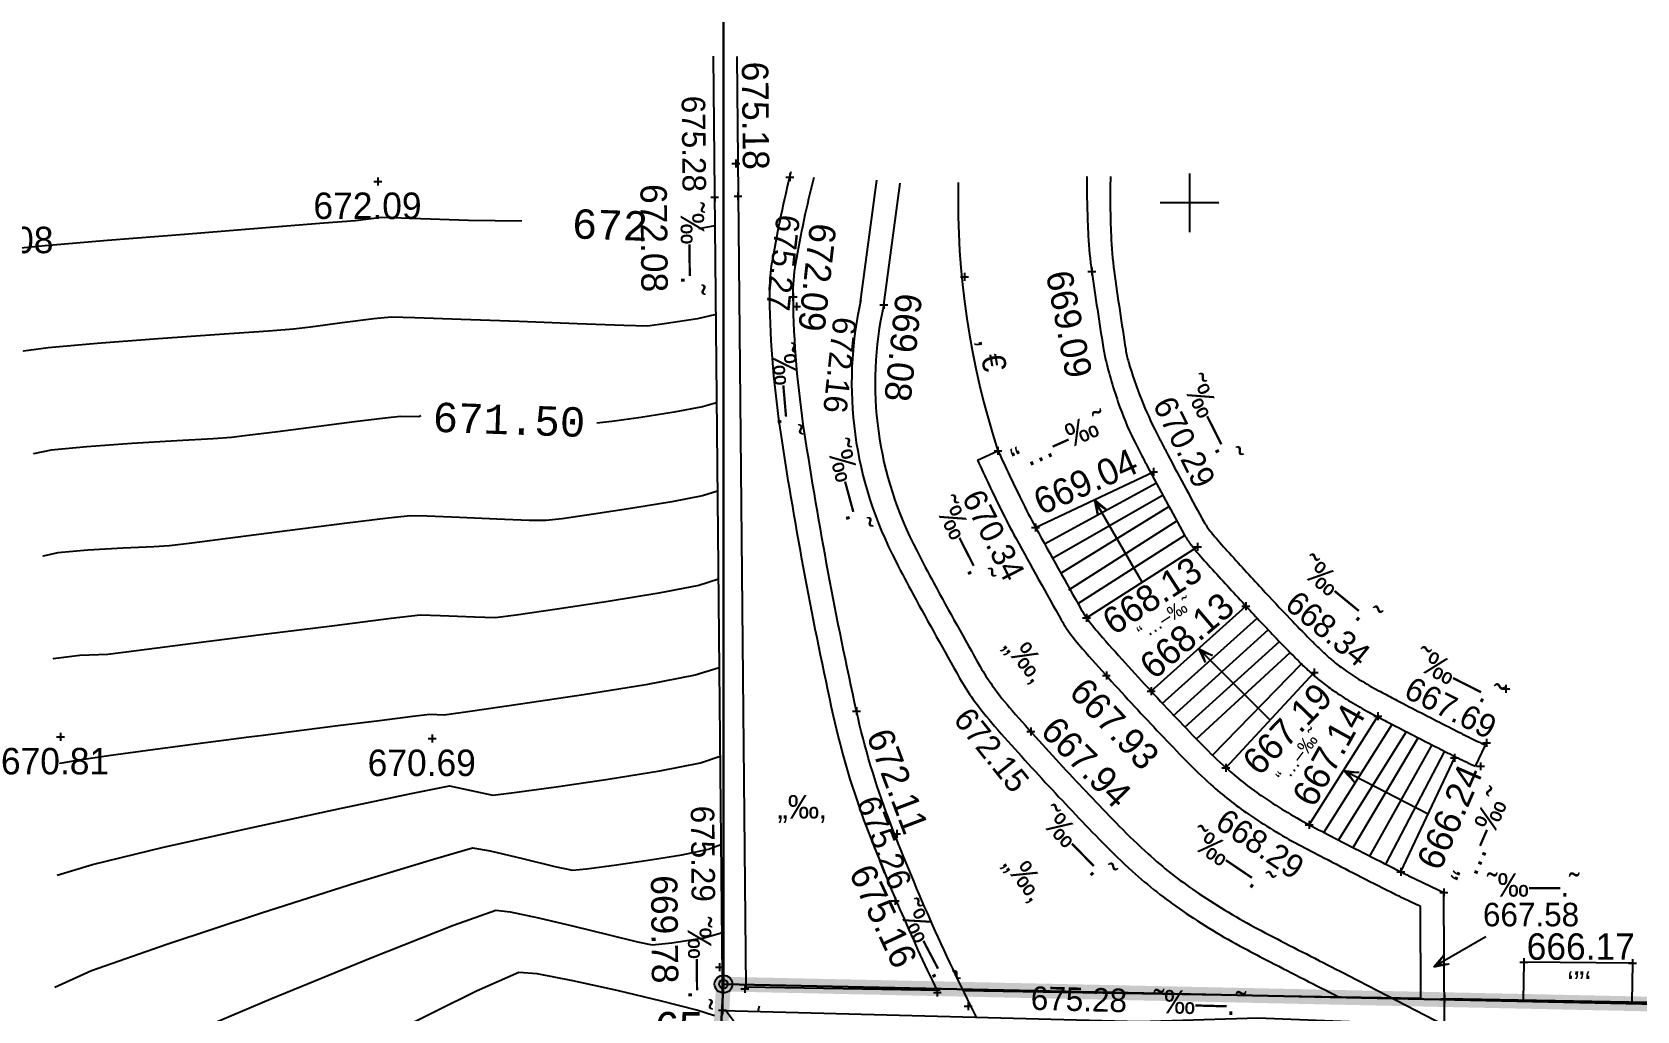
# Model space of a CAD drawing. Header units: millimetres. Extents: x 219878 to 220078, y 635585 to 635737.
# Drawn here: x 219905.31 to 219932.61, y 635686.25 to 635702.91 of the extents above; entities that cross this region are included whole.
import ezdxf
from ezdxf.enums import TextEntityAlignment as Align

# ---------------------------------------------------------------- set-up
doc = ezdxf.new("R2010")
doc.units = ezdxf.units.MM
doc.linetypes.add('DASHED2', pattern=[0.375, 0.25, -0.125])
doc.linetypes.add('HIDDEN', pattern=[9.525, 6.35, -3.175])
for name, color, linetype in [('1201', 7, 'Continuous'), ('1502', 7, 'Continuous'), ('1602', 240, 'Continuous'), ('1611', 240, 'Continuous'), ('2407', 4, 'HIDDEN'), ('2412', 124, 'Continuous'), ('2417', 70, 'HIDDEN'), ('2602', 4, 'Continuous'), ('2802', 3, 'DASHED2'), ('5202', 54, 'Continuous'), ('CONTINTERMEDIATE', 8, 'Continuous'), ('CONTPRINCIPAL', 8, 'Continuous'), ('CONTREGULAR', 8, 'Continuous'), ('M1200', 150, 'Continuous'), ('tr_hetz', 7, 'Continuous')]:
    doc.layers.add(name, color=color, linetype=linetype)
doc.styles.add('HEBTXT', font='hebtxt')
doc.styles.add('MONOTXT', font='monotxt')

# ---------------------------------------------------------------- blocks, each defined once
blk = doc.blocks.new('1611')
for radius in [0.6, 0.3]:
    blk.add_circle((0, 0), radius)
at = {"style": 'HEBTXT'}
blk.add_attdef('NUMBER', text='', height=2.2, dxfattribs=at).set_placement((0, 3.4), align=Align.CENTER)
at = {"style": 'HEBTXT', "flags": 1}
blk.add_attdef('D_NAME', text='', height=1.6, dxfattribs=at).set_placement((0, 1.2), align=Align.CENTER)
blk = doc.blocks.new('1502')
for points in [[(-0.27, 0), (0.27, 0)], [(0, 0.27), (0, -0.27)]]:
    blk.add_lwpolyline(points)
at = {"style": 'HEBTXT'}
blk.add_attdef('NAME', text='', height=1.6, dxfattribs=at).set_placement((0, 0.6), align=Align.CENTER)
blk.add_attdef('ELEV', text='', height=1.8, dxfattribs=at).set_placement((0, -0.6), align=Align.TOP_CENTER)
blk = doc.blocks.new('5202')
at = {"style": 'HEBTXT'}
blk.add_attdef('DESC', text='', height=1.6, dxfattribs=at).set_placement((0, 0.8), align=Align.CENTER)
at = {"style": 'HEBTXT', "flags": 1}
blk.add_attdef('INST_DATE', text='', height=1.6, dxfattribs=at).set_placement((0, -0.8), align=Align.TOP_CENTER)
at = {"style": 'HEBTXT'}
blk.add_attdef('MANUFACT', text='', height=1.6, dxfattribs=at).set_placement((0, -3), align=Align.TOP_CENTER)
blk = doc.blocks.new('2417')
at = {"style": 'HEBTXT', "flags": 8}
blk.add_attdef('COVER_TYPE', text='', height=1.6, dxfattribs=at).set_placement((0, 0.6), align=Align.CENTER)
blk = doc.blocks.new('hetz')
for p, q in [((0, 0), (-1, 0.35)), ((-0.3, 0), (-1, 0.35)), ((0, 0), (-1, -0.35)), ((-1, -0.35), (-0.3, 0))]:
    blk.add_line(p, q)
blk = doc.blocks.new('2802')
at = {"style": 'HEBTXT', "flags": 8}
blk.add_attdef('VEGETATION_TYPE', text='', height=1.6, dxfattribs=at).set_placement((0, 0.6), align=Align.CENTER)
blk = doc.blocks.new('2407')
at = {"style": 'HEBTXT', "flags": 8}
blk.add_attdef('COVER_TYPE', text='', height=1.6, dxfattribs=at).set_placement((0, 0.6), align=Align.CENTER)
blk = doc.blocks.new('2602')
at = {"style": 'HEBTXT'}
blk.add_attdef('HEIGHT', text='', height=1.6, dxfattribs=at).set_placement((-0.9, 0.6), align=Align.RIGHT)
at = {"style": 'HEBTXT', "flags": 8}
blk.add_attdef('FENCE_TYPE', (0.9, 0.6), '', height=1.6, dxfattribs=at)

msp = doc.modelspace()

# ---------------------------------------------------------------- linework, layer by layer
at = {"layer": '1201'}
for p, q in [((219925, 635700.5), (219925, 635699.5)), ((219925.5, 635700), (219924.5, 635700))]:
    msp.add_line(p, q, dxfattribs=at)
at = {"layer": '1602'}
for points in [[(219916.763, 635736.707), (219917.07, 635704.79), (219917.07, 635686.71), (219915.63, 635661.96), (219914.71, 635650.69), (219914.5, 635648.14), (219878.333, 635650.5)], [(219946.056, 635736.707), (219946.14, 635730.65), (219955.99, 635730.66), (219956.7, 635714.22), (219957.08, 635692.69), (219957.05, 635685.85), (219917.07, 635686.71), (219917.07, 635704.79), (219916.763, 635736.707)]]:
    msp.add_lwpolyline(points, dxfattribs=at)
msp.add_lwpolyline([(219956.87, 635671.97), (219955.05, 635659.43), (219915.63, 635661.96), (219917.07, 635686.71), (219957.05, 635685.85), (219956.87, 635671.97)], close=True, dxfattribs=at)
at = {"layer": '2412'}
for points in [[(219922.38, 635694.479), (219924.385, 635695.423)], [(219922.532, 635694.202), (219924.436, 635695.238)], [(219922.667, 635693.958), (219924.548, 635695.036)], [(219922.811, 635693.7), (219924.656, 635694.841)], [(219922.945, 635693.415), (219924.793, 635694.596)], [(219923.095, 635693.179), (219924.93, 635694.351)], [(219923.246, 635692.943), (219925.137, 635694.151)], [(219924.345, 635691.693), (219925.959, 635693.14)], [(219924.532, 635691.485), (219926.146, 635692.932)], [(219924.719, 635691.276), (219926.337, 635692.738)], [(219924.921, 635691.082), (219926.529, 635692.537)], [(219925.116, 635690.881), (219926.711, 635692.349)], [(219925.391, 635690.604), (219926.904, 635692.156)], [(219925.618, 635690.391), (219927.122, 635692.01)], [(219927.036, 635689.421), (219928.204, 635691.27)], [(219927.284, 635689.29), (219928.441, 635691.12)], [(219927.534, 635689.161), (219928.688, 635691.005)], [(219927.784, 635689.033), (219928.888, 635690.902)], [(219928.066, 635688.889), (219929.128, 635690.78)], [(219928.34, 635688.749), (219929.341, 635690.671)], [(219928.596, 635688.619), (219929.516, 635690.579)]]:
    msp.add_lwpolyline(points, dxfattribs=at)
at = {"layer": '2417'}
msp.add_arc((219934.867, 635700.061), 13.807, 178.8201, 198.0474, dxfattribs=at)
at = {"layer": '2602'}
for points in [[(219916.897, 635702.495), (219917.055, 635686.259)], [(219917.297, 635702.491), (219917.451, 635686.66)], [(219919.402, 635698.316), (219919.679, 635700.388)], [(219919.797, 635698.263), (219920.074, 635700.335)], [(219921.392, 635695.624), (219921.74, 635695.784)], [(219930.03, 635690.776), (219929.858, 635690.415)], [(219929.338, 635686.013), (219929.327, 635688.269)], [(219928.936, 635686.458), (219928.928, 635688.033)], [(219920.755, 635686.604), (219917.451, 635686.66)], [(219928.936, 635686.467), (219921.152, 635686.598)], [(219956.823, 635685.853), (219949.853, 635686.046), (219947.656, 635686.112), (219946.53, 635686.122), (219943.771, 635686.192), (219942.231, 635686.222), (219941.829, 635686.208), (219940.973, 635686.228), (219939.535, 635686.253), (219939.05, 635686.284), (219929.336, 635686.46)], [(219917.055, 635686.259), (219924.151, 635686.074), (219926.161, 635686.134), (219929.28, 635686.014), (219939.088, 635685.809), (219943.453, 635685.755), (219952.59, 635685.567)]]:
    msp.add_lwpolyline(points, dxfattribs=at)
for points in [[(219920.705, 635686.605, -0.020844), (219919.51, 635689.38, -0.036924), (219918.943, 635691.27, -0.016403), (219918.055, 635696.027, -0.034073), (219917.857, 635698.393, -0.046936), (219917.908, 635699.043, -0.018096), (219918.223, 635700.536, -0.018096)], [(219921.376, 635686.146, -0.025759), (219919.882, 635689.523, -0.036924), (219919.333, 635691.356, -0.016403), (219918.45, 635696.088, -0.034073), (219918.256, 635698.399, -0.046936), (219918.301, 635698.975, -0.018096), (219918.611, 635700.439)], [(219923.25, 635700.447, 0.013276), (219923.277, 635699.437, 0.022018), (219923.336, 635698.831, 0.003942), (219923.53, 635697.543, 0.021103), (219923.578, 635697.304, 0.026107), (219923.816, 635696.517, 0.031893), (219924.084, 635695.899, 0.001378), (219924.176, 635695.72, 0.001235), (219924.28, 635695.522, 0.005905), (219924.914, 635694.349, 0.039384), (219925.025, 635694.183, 0.00487), (219925.058, 635694.141, 0.004561), (219925.094, 635694.098, 0.007886), (219925.352, 635693.803, 0.003584), (219925.935, 635693.166, 0.003032), (219926.438, 635692.631, 0.004743), (219926.765, 635692.294, 0.006236), (219926.914, 635692.146, 0.006025), (219927.073, 635691.998, 0.018566), (219927.237, 635691.858, 0.015546), (219927.443, 635691.705, 0.015057), (219927.743, 635691.511, 0.014811), (219928.058, 635691.332, 0.000826), (219928.32, 635691.194, 0.001679), (219928.45, 635691.127, 0.001086), (219929.279, 635690.701, 0.003051), (219929.575, 635690.552, 0.000489), (219929.593, 635690.544, 0.00006), (219929.74, 635690.471, 0.002989), (219929.775, 635690.454, 0.001265), (219929.858, 635690.415)], [(219923.653, 635700.447, 0.014927), (219923.663, 635699.447, 0.024225), (219923.717, 635698.832, 0.005091), (219923.913, 635697.504, 0.031827), (219923.96, 635697.294, 0.023232), (219924.179, 635696.658, 0.024454), (219924.443, 635696.075, 0.000987), (219924.533, 635695.902, 0.000912), (219924.631, 635695.714, 0.006201), (219925.256, 635694.555, 0.044951), (219925.359, 635694.404, 0.002205), (219925.377, 635694.383, 0.00228), (219925.394, 635694.362, 0.007301), (219925.642, 635694.08, 0.003153), (219926.228, 635693.438, 0.003463), (219926.706, 635692.929, 0.004878), (219927.051, 635692.573, 0.006101), (219927.197, 635692.429, 0.006318), (219927.341, 635692.294, 0.018273), (219927.485, 635692.172, 0.01509), (219927.669, 635692.035, 0.015513), (219927.946, 635691.856, 0.014772), (219928.246, 635691.685, 0.000864), (219928.501, 635691.551, 0.00167), (219928.633, 635691.483, 0.001094), (219929.46, 635691.058, 0.003071), (219929.756, 635690.909, 0.000469), (219929.773, 635690.901, 0.000057), (219929.913, 635690.832, 0.002992), (219929.948, 635690.815, 0.001297), (219930.03, 635690.776)], [(219919.407, 635698.35, 0.179078), (219920.009, 635693.893, 0.011361), (219920.298, 635693.337, 0.002873), (219921.088, 635691.916, 0.027795), (219921.32, 635691.554, 0.024173), (219921.683, 635691.099, 0.006499), (219922.603, 635690.079, 0.006735), (219923.518, 635689.118, 0.015225), (219924.024, 635688.631, 0.033967), (219924.879, 635687.956, 0.027254), (219925.916, 635687.327, 0.004023), (219926.373, 635687.087, 0.001505), (219927.523, 635686.501, 0.000451), (219927.544, 635686.49, 0.002238)], [(219919.797, 635698.263, 0.179349), (219920.365, 635694.075, 0.011483), (219920.649, 635693.529, 0.002873), (219921.437, 635692.112, 0.027795), (219921.644, 635691.788, 0.024173), (219921.983, 635691.363, 0.006499), (219922.896, 635690.351, 0.006735), (219923.804, 635689.398, 0.015225), (219924.293, 635688.927, 0.033967), (219925.105, 635688.286, 0.027254), (219926.105, 635687.68, 0.004023), (219926.556, 635687.443, 0.001505), (219927.704, 635686.857), (219929.338, 635686.013, 0.002238)], [(219921.392, 635695.624, 0.006486), (219921.794, 635694.776, 0.011483), (219922.044, 635694.295, 0.002873), (219922.823, 635692.894, 0.027795), (219922.935, 635692.719, 0.024173), (219923.178, 635692.414, 0.006499), (219924.064, 635691.433, 0.006735), (219924.942, 635690.51, 0.015225), (219925.361, 635690.107, 0.033967), (219926.003, 635689.6, 0.027254), (219926.855, 635689.083, 0.004023), (219927.284, 635688.858, 0.001505), (219928.423, 635688.277, 0.005576), (219928.639, 635688.171, 0.001233), (219928.928, 635688.033, 0.002238)], [(219921.74, 635695.784, 0.006486), (219922.138, 635694.945, 0.011483), (219922.38, 635694.479, 0.002873), (219923.157, 635693.082, 0.027795), (219923.246, 635692.943, 0.024173), (219923.466, 635692.667, 0.006499), (219924.345, 635691.693, 0.006735), (219925.215, 635690.778, 0.015225), (219925.618, 635690.391, 0.033967), (219926.22, 635689.916, 0.027254), (219927.036, 635689.421, 0.004023), (219927.459, 635689.199, 0.001505), (219928.596, 635688.619, 0.005576), (219928.804, 635688.516, 0.002238), (219929.327, 635688.269)]]:
    msp.add_lwpolyline(points, format="xyb", dxfattribs=at)
at = {"layer": '5202'}
for points in [[(219930.688, 635687.085), (219930.676, 635686.436)], [(219932.533, 635687.067), (219930.688, 635687.085)], [(219932.533, 635687.067), (219932.521, 635686.402)]]:
    msp.add_lwpolyline(points, dxfattribs=at)
at = {"layer": 'CONTINTERMEDIATE'}
for points in [[(219911.922, 635696.375), (219911.887, 635696.361), (219911.578, 635696.368), (219911.312, 635696.34), (219910.79, 635696.275), (219910.14, 635696.192), (219909.491, 635696.108), (219908.969, 635696.041), (219908.703, 635696.008), (219908.388, 635695.988), (219907.772, 635695.953), (219907.005, 635695.906), (219906.24, 635695.852), (219905.631, 635695.793), (219905.33, 635695.733), (219905.329, 635695.73)], [(219916.954, 635696.604), (219916.953, 635696.601), (219916.714, 635696.531), (219916.23, 635696.44), (219915.662, 635696.35), (219915.17, 635696.28), (219914.915, 635696.25)], [(219905.737, 635688.562), (219906.338, 635688.747), (219907.544, 635689.038), (219909.054, 635689.376), (219910.569, 635689.703), (219911.788, 635689.958), (219912.41, 635690.084), (219912.777, 635690.005), (219913.144, 635689.923), (219913.508, 635689.969), (219914.222, 635690.066), (219915.107, 635690.195), (219915.986, 635690.337), (219916.68, 635690.475), (219917.011, 635690.588), (219917.013, 635690.593)], [(219917.678, 635686.337), (219917.656, 635686.244)]]:
    msp.add_lwpolyline(points, dxfattribs=at)
at = {"layer": 'CONTPRINCIPAL'}
for points in [[(219913.641, 635699.688), (219912.73, 635699.699), (219911.751, 635699.734), (219911.251, 635699.751), (219910.812, 635699.696), (219910.273, 635699.653), (219909.217, 635699.57), (219907.903, 635699.465), (219906.589, 635699.36), (219905.533, 635699.272), (219904.995, 635699.22), (219904.864, 635698.891), (219904.649, 635698.662)], [(219916.925, 635699.609), (219916.645, 635699.559)], [(219916.983, 635693.596), (219916.983, 635693.596), (219916.652, 635693.491), (219915.969, 635693.358), (219915.107, 635693.217), (219914.24, 635693.087), (219913.541, 635692.989), (219913.185, 635692.941), (219912.835, 635692.95), (219912.258, 635692.975), (219911.908, 635692.985), (219911.415, 635692.927), (219910.451, 635692.807), (219909.25, 635692.656), (219908.05, 635692.504), (219907.086, 635692.381), (219906.594, 635692.32), (219906.118, 635692.299), (219905.665, 635692.243), (219905.663, 635692.238)], [(219905.651, 635684.758), (219905.652, 635684.758), (219906.305, 635685.124), (219907.657, 635685.736), (219909.367, 635686.461), (219911.088, 635687.164), (219912.479, 635687.711), (219913.196, 635687.969), (219913.442, 635687.942), (219913.924, 635687.84), (219914.525, 635687.697), (219915.126, 635687.549), (219915.609, 635687.431), (219915.857, 635687.378), (219916.191, 635687.411), (219916.734, 635687.496), (219917.038, 635687.583), (219917.042, 635687.593)]]:
    msp.add_lwpolyline(points, dxfattribs=at)
at = {"layer": 'CONTREGULAR'}
for points in [[(219916.939, 635698.105), (219916.939, 635698.104), (219916.63, 635698.03), (219916.102, 635697.946), (219915.78, 635697.905), (219915.376, 635697.916), (219914.583, 635697.944), (219913.597, 635697.982), (219912.61, 635698.019), (219911.818, 635698.047), (219911.414, 635698.058), (219911.123, 635698.027), (219910.585, 635697.958), (219910.047, 635697.887), (219909.757, 635697.851), (219909.331, 635697.82), (219908.495, 635697.763), (219907.455, 635697.689), (219906.416, 635697.61), (219905.583, 635697.536), (219905.163, 635697.476), (219905.161, 635697.473)], [(219916.969, 635695.098), (219916.715, 635695.017), (219916.19, 635694.914), (219915.527, 635694.804), (219914.861, 635694.704), (219914.324, 635694.628), (219914.05, 635694.595), (219913.766, 635694.599), (219913.216, 635694.621), (219912.577, 635694.649), (219912.027, 635694.672), (219911.743, 635694.677), (219911.363, 635694.635), (219910.62, 635694.543), (219909.695, 635694.426), (219908.77, 635694.307), (219908.027, 635694.212), (219907.648, 635694.165), (219907.379, 635694.15), (219906.859, 635694.126), (219906.257, 635694.09), (219905.746, 635694.045), (219905.498, 635693.988), (219905.496, 635693.984)], [(219916.998, 635692.093), (219916.997, 635692.091), (219916.589, 635691.963), (219915.747, 635691.801), (219914.686, 635691.63), (219913.618, 635691.471), (219912.758, 635691.349), (219912.32, 635691.286), (219912.073, 635691.295), (219911.783, 635691.26), (219911.217, 635691.189), (219910.511, 635691.101), (219909.806, 635691.013), (219909.239, 635690.941), (219908.95, 635690.904), (219908.656, 635690.866), (219908.08, 635690.79), (219907.363, 635690.695), (219906.646, 635690.597), (219906.072, 635690.513), (219905.781, 635690.462), (219905.78, 635690.459)], [(219905.694, 635686.657), (219905.696, 635686.66), (219906.321, 635686.939), (219907.6, 635687.392), (219909.21, 635687.923), (219910.829, 635688.436), (219912.134, 635688.835), (219912.803, 635689.027), (219913.1, 635688.978), (219913.651, 635688.847), (219914.202, 635688.711), (219914.5, 635688.649), (219914.74, 635688.673), (219915.209, 635688.732), (219915.79, 635688.816), (219916.364, 635688.911), (219916.815, 635689.005), (219917.024, 635689.085), (219917.027, 635689.093)], [(219916.92, 635686.172), (219916.617, 635686.264), (219916.014, 635686.419), (219915.26, 635686.599), (219914.506, 635686.766), (219913.9, 635686.882), (219913.591, 635686.909), (219912.867, 635686.588), (219911.471, 635685.9)], [(219917.115, 635686.257), (219917.115, 635686.257), (219917.343, 635685.948)]]:
    msp.add_lwpolyline(points, dxfattribs=at)
at = {"layer": 'M1200', "color": 150, "const_width": 0.25}
msp.add_lwpolyline([(219917.07, 635686.71), (219957.05, 635685.85), (219956.87, 635671.97), (219955.05, 635659.43), (219953.18, 635648.63), (219914.71, 635650.69), (219915.63, 635661.96)], close=True, dxfattribs=at)
at = {"layer": 'tr_hetz'}
for p, q in [((219924.191, 635693.547), (219923.383, 635694.951)), ((219926.37, 635691.201), (219925.152, 635692.417)), ((219929.056, 635689.599), (219927.62, 635690.346)), ((219930.04, 635687.512), (219929.154, 635687.004))]:
    msp.add_line(p, q, dxfattribs=at)

# ---------------------------------------------------------------- block references
at = {"layer": '1502'}
ref = msp.add_blockref('1502', (219917.317, 635700.112, 675.18), dxfattribs=dict(at, xscale=0.2500000000000001, yscale=0.2500000000000001, zscale=0.2500000000000001))
ref.add_attrib('ELEV', '675.18', dxfattribs={"layer": '0', "height": 0.45, "rotation": 270.5592, "style": 'HEBTXT'}).set_placement((219917.841, 635701.485), align=Align.TOP_CENTER)
for p, xscale, yscale, zscale in [((219917.279, 635700.67, 675.28), 0.25, 0.25, 0.25), ((219918.199, 635700.437, 675.274), 0.25, 0.25, 0.25), ((219921.17, 635698.74, 669.083), 0.25, 0.25, 0.25), ((219918.256, 635698.399, 675.269), 0.25, 0.25, 0.25), ((219921.74, 635695.784, 669.068), 0.25, 0.25, 0.25), ((219922.38, 635694.479, 669.042), 0.25, 0.25, 0.25), ((219923.246, 635692.943, 668.156), 0.25, 0.25, 0.25), ((219924.345, 635691.693, 668.074), 0.25, 0.25, 0.25), ((219930.379, 635691.735, 675.16), 0.2500000000000001, 0.2500000000000001, 0.2500000000000001), ((219919.333, 635691.356, 675.276), 0.25, 0.25, 0.25), ((219930.052, 635690.815, 666.226), 0.25, 0.25, 0.25), ((219925.618, 635690.391, 667.149), 0.25, 0.25, 0.25), ((219929.948, 635690.415, 666.235), 0.25, 0.25, 0.25), ((219927.036, 635689.421, 667.147), 0.25, 0.25, 0.25), ((219928.596, 635688.619, 666.255), 0.25, 0.25, 0.25), ((219929.327, 635688.269, 666.238), 0.25, 0.25, 0.25), ((219930.688, 635687.085, 666.202), 0.25, 0.25, 0.25), ((219917, 635687), 0.25, 0.25, 0.25), ((219917.432, 635686.627, 675.286), 0.25, 0.25, 0.25), ((219920.708, 635686.565, 675.263), 0.25, 0.25, 0.25), ((219921.231, 635686.336, 675.263), 0.25, 0.25, 0.25), ((219929.336, 635686.46, 666.238), 0.25, 0.25, 0.25)]:
    msp.add_blockref('1502', p, dxfattribs=dict(at, xscale=xscale, yscale=yscale, zscale=zscale))
ref = msp.add_blockref('1502', (219911.192, 635700.364, 672.088), dxfattribs=dict(at, xscale=0.25, yscale=0.25, zscale=0.25))
ref.add_attrib('ELEV', '672.09', dxfattribs={"layer": '0', "height": 0.45, "style": 'HEBTXT'}).set_placement((219911.014, 635700.176), align=Align.TOP_CENTER)
ref = msp.add_blockref('1502', (219916.92, 635700.091, 672.077), dxfattribs=dict(at, xscale=0.25, yscale=0.25, zscale=0.25, rotation=270.5591877273477))
ref.add_attrib('ELEV', '672.08', dxfattribs={"layer": '0', "height": 0.45, "rotation": 270.5592, "style": 'HEBTXT'}).set_placement((219916.115, 635699.403), align=Align.TOP_CENTER)
ref = msp.add_blockref('1502', (219904.94, 635699.782, 672.084), dxfattribs=dict(at, xscale=0.25, yscale=0.25, zscale=0.25))
ref.add_attrib('ELEV', '672.08', dxfattribs={"layer": '0', "height": 0.45, "style": 'HEBTXT'}).set_placement((219904.751, 635699.594), align=Align.TOP_CENTER)
ref = msp.add_blockref('1502', (219918.311, 635698.236, 672.09), dxfattribs=dict(at, xscale=0.2500000000000001, yscale=0.2500000000000001, zscale=0.2500000000000001))
ref.add_attrib('ELEV', '672.09', dxfattribs={"layer": '0', "height": 0.45, "rotation": 263.5887, "style": 'HEBTXT'}).set_placement((219918.89, 635698.706), align=Align.TOP_CENTER)
ref = msp.add_blockref('1502', (219923.336, 635698.831, 669.089), dxfattribs=dict(at, xscale=0.25, yscale=0.25, zscale=0.25))
ref.add_attrib('ELEV', '669.09', dxfattribs={"layer": '0', "height": 0.45, "rotation": 281.1006, "style": 'HEBTXT'}).set_placement((219923.171, 635697.981), align=Align.TOP_CENTER)
ref = msp.add_blockref('1502', (219919.797, 635698.263, 669.075), dxfattribs=dict(at, xscale=0.25, yscale=0.25, zscale=0.25))
ref.add_attrib('ELEV', '669.08', dxfattribs={"layer": '0', "height": 0.45, "rotation": 263.7554, "style": 'HEBTXT'}).set_placement((219920.352, 635697.514), align=Align.TOP_CENTER)
ref = msp.add_blockref('1502', (219924.385, 635695.423, 669.045), dxfattribs=dict(at, xscale=0.25, yscale=0.25, zscale=0.25))
ref.add_attrib('ELEV', '669.04', dxfattribs={"layer": '0', "height": 0.45, "rotation": 23.9118, "style": 'HEBTXT'}).set_placement((219923.137, 635695.466), align=Align.TOP_CENTER)
ref = msp.add_blockref('1502', (219925.137, 635694.151, 668.13), dxfattribs=dict(at, xscale=0.25, yscale=0.25, zscale=0.25))
ref.add_attrib('ELEV', '668.13', dxfattribs={"layer": '0', "height": 0.45, "rotation": 32.8191, "style": 'HEBTXT'}).set_placement((219924.239, 635693.51), align=Align.TOP_CENTER)
ref = msp.add_blockref('1502', (219925.959, 635693.14, 668.127), dxfattribs=dict(at, xscale=0.25, yscale=0.25, zscale=0.25))
ref.add_attrib('ELEV', '668.13', dxfattribs={"layer": '0', "height": 0.45, "rotation": 40.3153, "style": 'HEBTXT'}).set_placement((219924.806, 635692.812), align=Align.TOP_CENTER)
ref = msp.add_blockref('1502', (219923.584, 635691.958, 667.935), dxfattribs=dict(at, xscale=0.25, yscale=0.25, zscale=0.25))
ref.add_attrib('ELEV', '667.93', dxfattribs={"layer": '0', "height": 0.45, "rotation": 313.4048, "style": 'HEBTXT'}).set_placement((219923.887, 635691.295), align=Align.TOP_CENTER)
ref = msp.add_blockref('1502', (219927.122, 635692.01, 667.188), dxfattribs=dict(at, xscale=0.25, yscale=0.25, zscale=0.25))
ref.add_attrib('ELEV', '667.19', dxfattribs={"layer": '0', "height": 0.45, "rotation": 46.0276, "style": 'HEBTXT'}).set_placement((219926.499, 635691.208), align=Align.TOP_CENTER)
ref = msp.add_blockref('1502', (219922.298, 635691.008, 667.942), dxfattribs=dict(at, xscale=0.25, yscale=0.25, zscale=0.25))
ref.add_attrib('ELEV', '667.94', dxfattribs={"layer": '0', "height": 0.45, "rotation": 314.2855, "style": 'HEBTXT'}).set_placement((219923.406, 635690.645), align=Align.TOP_CENTER)
ref = msp.add_blockref('1502', (219928.204, 635691.27, 667.139), dxfattribs=dict(at, xscale=0.25, yscale=0.25, zscale=0.25))
ref.add_attrib('ELEV', '667.14', dxfattribs={"layer": '0', "height": 0.45, "rotation": 60.9829, "style": 'HEBTXT'}).set_placement((219927.169, 635690.716), align=Align.TOP_CENTER)
ref = msp.add_blockref('1502', (219905.79, 635690.916, 670.809), dxfattribs=dict(at, xscale=0.25, yscale=0.25, zscale=0.25))
ref.add_attrib('ELEV', '670.81', dxfattribs={"layer": '0', "height": 0.45, "style": 'HEBTXT'}).set_placement((219905.698, 635690.728), align=Align.TOP_CENTER)
ref = msp.add_blockref('1502', (219912.115, 635690.888, 670.688), dxfattribs=dict(at, xscale=0.25, yscale=0.25, zscale=0.25))
ref.add_attrib('ELEV', '670.69', dxfattribs={"layer": '0', "height": 0.45, "style": 'HEBTXT'}).set_placement((219911.937, 635690.7), align=Align.TOP_CENTER)
ref = msp.add_blockref('1502', (219920.017, 635689.268, 672.11), dxfattribs=dict(at, xscale=0.2500000000000001, yscale=0.2500000000000001, zscale=0.2500000000000001))
ref.add_attrib('ELEV', '672.11', dxfattribs={"layer": '0', "height": 0.45, "rotation": 290.705, "style": 'HEBTXT'}).set_placement((219920.243, 635690.243), align=Align.TOP_CENTER)
ref = msp.add_blockref('1502', (219929.508, 635690.561, 666.243), dxfattribs=dict(at, xscale=0.25, yscale=0.25, zscale=0.25))
ref.add_attrib('ELEV', '666.24', dxfattribs={"layer": '0', "height": 0.45, "rotation": 66.55, "style": 'HEBTXT'}).set_placement((219929.216, 635689.639), align=Align.TOP_CENTER)
ref = msp.add_blockref('1502', (219917.055, 635686.259, 669.785), dxfattribs=dict(at, xscale=0.25, yscale=0.25, zscale=0.25, rotation=270.5591877273477))
ref.add_attrib('ELEV', '669.78', dxfattribs={"layer": '0', "height": 0.45, "rotation": 270.5592, "style": 'HEBTXT'}).set_placement((219916.294, 635687.644), align=Align.TOP_CENTER)
ref = msp.add_blockref('1502', (219919.989, 635688.124, 675.16), dxfattribs=dict(at, xscale=0.2500000000000001, yscale=0.2500000000000001, zscale=0.2500000000000001))
ref.add_attrib('ELEV', '675.16', dxfattribs={"layer": '0', "height": 0.45, "rotation": 294.9836, "style": 'HEBTXT'}).set_placement((219919.994, 635687.964), align=Align.TOP_CENTER)
ref = msp.add_blockref('1502', (219932.533, 635687.067, 666.17), dxfattribs=dict(at, xscale=0.25, yscale=0.25, zscale=0.25))
ref.add_attrib('ELEV', '666.17', dxfattribs={"layer": '0', "height": 0.45, "style": 'HEBTXT'}).set_placement((219931.655, 635687.574), align=Align.TOP_CENTER)
at = {"layer": '1611'}
ref = msp.add_blockref('1611', (219917.07, 635686.71), dxfattribs=dict(at, xscale=0.25, yscale=0.25, zscale=0.25))
ref.add_attrib('NUMBER', '65', dxfattribs={"layer": '0', "height": 0.55, "style": 'HEBTXT'}).set_placement((219916.314, 635685.685), align=Align.CENTER)
at = {"layer": '2407'}
ref = msp.add_blockref('2407', (219923.177, 635694.864), dxfattribs=dict(at, xscale=0.25, yscale=0.25, zscale=0.25, rotation=347.6538811093283))
ref.add_attrib('COVER_TYPE', '“…–‰˜', dxfattribs={"layer": '0', "height": 0.4, "rotation": 23.9118, "style": 'HEBTXT', "flags": 8}).set_placement((219922.866, 635695.779), align=Align.CENTER)
ref = msp.add_blockref('2407', (219924.252, 635693.57), dxfattribs=dict(at, xscale=0.15, yscale=0.15, zscale=0.15, rotation=347.6538811093283))
ref.add_attrib('COVER_TYPE', '“…–‰˜', dxfattribs={"layer": '0', "height": 0.24, "rotation": 32.8191, "style": 'HEBTXT', "flags": 8}).set_placement((219924.642, 635692.84), align=Align.CENTER)
ref = msp.add_blockref('2407', (219926.4, 635691.225), dxfattribs=dict(at, xscale=0.15, yscale=0.15, zscale=0.15, rotation=347.6538811093283))
ref.add_attrib('COVER_TYPE', '“…–‰˜', dxfattribs={"layer": '0', "height": 0.24, "rotation": 53.0081, "style": 'HEBTXT', "flags": 8}).set_placement((219926.948, 635690.533), align=Align.CENTER)
ref = msp.add_blockref('2407', (219929.129, 635689.737), dxfattribs=dict(at, xscale=0.25, yscale=0.25, zscale=0.25, rotation=347.6538811093283))
ref.add_attrib('COVER_TYPE', '“…–‰˜', dxfattribs={"layer": '0', "height": 0.4, "rotation": 66.55, "style": 'HEBTXT', "flags": 8}).set_placement((219930.136, 635689.14), align=Align.CENTER)
at = {"layer": '2417', "xscale": 0.25, "yscale": 0.25, "zscale": 0.25, "rotation": 280.1089609887039}
msp.add_blockref('2417', (219921.304, 635697.357), dxfattribs=at).add_auto_attribs({'COVER_TYPE': '‚ €'})
at = {"layer": '2602'}
ref = msp.add_blockref('2602', (219916.92, 635700.091), dxfattribs=dict(at, xscale=0.25, yscale=0.25, zscale=0.25, rotation=270.5591877266675))
ref.add_attrib('FENCE_TYPE', '˜‰—.˜', (219916.337, 635700.005), dxfattribs={"layer": '0', "height": 0.4, "rotation": 270.5592, "style": 'HEBTXT', "flags": 8})
ref.add_attrib('HEIGHT', '675.28', dxfattribs={"layer": '0', "height": 0.4, "rotation": 270.5592, "style": 'HEBTXT'}).set_placement((219916.374, 635700.185), align=Align.RIGHT)
ref = msp.add_blockref('2602', (219918.256, 635698.33, 675.269), dxfattribs=dict(at, xscale=0.25, yscale=0.25, zscale=0.25, rotation=263.5886852826747))
ref.add_attrib('FENCE_TYPE', '˜‰—.˜', (219917.88, 635697.594, 675.269), dxfattribs={"layer": '0', "height": 0.4, "rotation": 274.932, "style": 'HEBTXT', "flags": 8})
ref.add_attrib('HEIGHT', '675.27', dxfattribs={"layer": '0', "height": 0.4, "rotation": 263.5887, "style": 'HEBTXT'}).set_placement((219917.794, 635698.19, 675.269), align=Align.RIGHT)
ref = msp.add_blockref('2602', (219919.68, 635697.609), dxfattribs=dict(at, xscale=0.25, yscale=0.25, zscale=0.25, rotation=263.7553504677707))
ref.add_attrib('FENCE_TYPE', '˜‰—.˜', (219918.811, 635695.909), dxfattribs={"layer": '0', "height": 0.4, "rotation": 285.1198, "style": 'HEBTXT', "flags": 8})
ref.add_attrib('HEIGHT', '672.16', dxfattribs={"layer": '0', "height": 0.4, "rotation": 263.7554, "style": 'HEBTXT'}).set_placement((219918.765, 635696.448), align=Align.RIGHT)
ref = msp.add_blockref('2602', (219924.494, 635696.022), dxfattribs=dict(at, xscale=0.25, yscale=0.25, zscale=0.25, rotation=23.91184162197809))
ref.add_attrib('FENCE_TYPE', '˜‰—.˜', (219924.848, 635696.942), dxfattribs={"layer": '0', "height": 0.4, "rotation": 296.6818, "style": 'HEBTXT', "flags": 8})
ref.add_attrib('HEIGHT', '670.29', dxfattribs={"layer": '0', "height": 0.4, "rotation": 296.6818, "style": 'HEBTXT'}).set_placement((219925.1, 635695.111), align=Align.RIGHT)
ref = msp.add_blockref('2602', (219921.849, 635694.633), dxfattribs=dict(at, xscale=0.25, yscale=0.25, zscale=0.25, rotation=23.91184162197809))
ref.add_attrib('FENCE_TYPE', '˜‰—.˜', (219920.631, 635694.871), dxfattribs={"layer": '0', "height": 0.4, "rotation": 296.8988, "style": 'HEBTXT', "flags": 8})
ref.add_attrib('HEIGHT', '670.34', dxfattribs={"layer": '0', "height": 0.4, "rotation": 296.8988, "style": 'HEBTXT'}).set_placement((219921.858, 635693.528), align=Align.RIGHT)
ref = msp.add_blockref('2602', (219927.69, 635692.063), dxfattribs=dict(at, xscale=0.25, yscale=0.25, zscale=0.25, rotation=60.98288439942956))
ref.add_attrib('FENCE_TYPE', '˜‰—.˜', (219926.821, 635693.736), dxfattribs={"layer": '0', "height": 0.4, "rotation": 320.6503, "style": 'HEBTXT', "flags": 8})
ref.add_attrib('HEIGHT', '668.34', dxfattribs={"layer": '0', "height": 0.4, "rotation": 320.6503, "style": 'HEBTXT'}).set_placement((219927.862, 635692.085), align=Align.RIGHT)
ref = msp.add_blockref('2602', (219929.444, 635691.073), dxfattribs=dict(at, xscale=0.25, yscale=0.25, zscale=0.25))
ref.add_attrib('FENCE_TYPE', '˜‰—.˜', (219928.778, 635692.109), dxfattribs={"layer": '0', "height": 0.4, "rotation": 333.1066, "style": 'HEBTXT', "flags": 8})
ref.add_attrib('HEIGHT', '667.69', dxfattribs={"layer": '0', "height": 0.4, "rotation": 333.3235, "style": 'HEBTXT'}).set_placement((219930.084, 635690.866), align=Align.RIGHT)
ref = msp.add_blockref('2602', (219922.415, 635690.215), dxfattribs=dict(at, xscale=0.25, yscale=0.25, zscale=0.25, rotation=314.2854701405235))
ref.add_attrib('FENCE_TYPE', '˜‰—.˜', (219922.393, 635689.509), dxfattribs={"layer": '0', "height": 0.4, "rotation": 314.2855, "style": 'HEBTXT', "flags": 8})
ref.add_attrib('HEIGHT', '672.15', dxfattribs={"layer": '0', "height": 0.4, "rotation": 308.8129, "style": 'HEBTXT'}).set_placement((219921.99, 635689.932), align=Align.RIGHT)
ref = msp.add_blockref('2602', (219920.705, 635686.605), dxfattribs=dict(at, xscale=0.25, yscale=0.25, zscale=0.25, rotation=297.7490888384659))
ref.add_attrib('FENCE_TYPE', '˜‰—.˜', (219920.009, 635688.008), dxfattribs={"layer": '0', "height": 0.4, "rotation": 297.7491, "style": 'HEBTXT', "flags": 8})
ref.add_attrib('HEIGHT', '675.26', dxfattribs={"layer": '0', "height": 0.4, "rotation": 290.93, "style": 'HEBTXT'}).set_placement((219919.911, 635688.283), align=Align.RIGHT)
ref = msp.add_blockref('2602', (219917.437, 635687.507), dxfattribs=dict(at, xscale=0.25, yscale=0.25, zscale=0.25))
ref.add_attrib('FENCE_TYPE', '˜‰—.˜', (219916.461, 635687.848), dxfattribs={"layer": '0', "height": 0.4, "rotation": 270.5592, "style": 'HEBTXT', "flags": 8})
ref.add_attrib('HEIGHT', '675.29', dxfattribs={"layer": '0', "height": 0.4, "rotation": 270.5592, "style": 'HEBTXT'}).set_placement((219916.529, 635688.107), align=Align.RIGHT)
ref = msp.add_blockref('2602', (219926.55, 635689.236), dxfattribs=dict(at, xscale=0.25, yscale=0.25, zscale=0.25, rotation=60.98288439942956))
ref.add_attrib('FENCE_TYPE', '˜‰—.˜', (219924.944, 635689.095), dxfattribs={"layer": '0', "height": 0.4, "rotation": 325.9644, "style": 'HEBTXT', "flags": 8})
ref.add_attrib('HEIGHT', '668.29', dxfattribs={"layer": '0', "height": 0.4, "rotation": 325.9644, "style": 'HEBTXT'}).set_placement((219926.766, 635688.473), align=Align.RIGHT)
ref = msp.add_blockref('2602', (219929.327, 635688.269), dxfattribs=dict(at, xscale=0.25, yscale=0.25, zscale=0.25, rotation=66.54997863483094))
ref.add_attrib('FENCE_TYPE', '˜‰—.˜', (219930.06, 635688.197), dxfattribs={"layer": '0', "height": 0.4, "style": 'HEBTXT', "flags": 8})
ref.add_attrib('HEIGHT', '667.58', dxfattribs={"layer": '0', "height": 0.4, "style": 'HEBTXT'}).set_placement((219931.627, 635687.693), align=Align.RIGHT)
at = {"layer": '2602', "xscale": 0.25, "yscale": 0.25, "zscale": 0.25, "rotation": 358.4804975983357}
msp.add_blockref('2602', (219924.151, 635686.074), dxfattribs=at).add_auto_attribs({'FENCE_TYPE': '˜‰—.˜', 'HEIGHT': '675.28'})
at = {"layer": '2802'}
ref = msp.add_blockref('2802', (219921.854, 635691.903), dxfattribs=dict(at, xscale=0.25, yscale=0.25, zscale=0.25))
ref.add_attrib('VEGETATION_TYPE', '„‰‚', dxfattribs={"layer": '0', "height": 0.4, "rotation": 309.0399, "style": 'HEBTXT', "flags": 8}).set_placement((219922.076, 635692.13), align=Align.CENTER)
ref = msp.add_blockref('2802', (219918.857, 635688.753), dxfattribs=dict(at, xscale=0.25, yscale=0.25, zscale=0.25))
ref.add_attrib('VEGETATION_TYPE', '„‰‚', dxfattribs={"layer": '0', "height": 0.4, "style": 'HEBTXT', "flags": 8}).set_placement((219918.402, 635689.526), align=Align.CENTER)
ref = msp.add_blockref('2802', (219920.658, 635690.192), dxfattribs=dict(at, xscale=0.25, yscale=0.25, zscale=0.25))
ref.add_attrib('VEGETATION_TYPE', '„‰‚', dxfattribs={"layer": '0', "height": 0.4, "rotation": 306.8656, "style": 'HEBTXT', "flags": 8}).set_placement((219922.061, 635688.416), align=Align.CENTER)
at = {"layer": '5202'}
ref = msp.add_blockref('5202', (219931.602, 635687.076), dxfattribs=dict(at, xscale=0.25, yscale=0.25, zscale=0.25, rotation=359.4410345215396))
ref.add_attrib('DESC', '‘”‘', dxfattribs={"layer": '0', "height": 0.4, "rotation": 359.441, "style": 'HEBTXT'}).set_placement((219931.624, 635686.527), align=Align.CENTER)
at = {"layer": 'tr_hetz', "xscale": 0.25, "yscale": 0.25, "zscale": 0.25}
for p, rotation in [((219923.383, 635694.951), 119.9510118868664), ((219925.152, 635692.417), 135.047079511918), ((219927.62, 635690.346), 152.5355614552707), ((219929.154, 635687.004), 209.816231705161)]:
    msp.add_blockref('hetz', p, dxfattribs=dict(at, rotation=rotation))

# ---------------------------------------------------------------- texts
at = {"layer": 'CONTINTERMEDIATE', "style": 'MONOTXT'}
msp.add_text('671.50', height=0.5, rotation=-2, dxfattribs=at).set_placement((219913.422, 635696.312, 671.5), align=Align.MIDDLE)
at = {"layer": 'CONTPRINCIPAL', "style": 'MONOTXT'}
msp.add_text('672', height=0.5, rotation=-2, dxfattribs=at).set_placement((219915.141, 635699.625, 672), align=Align.MIDDLE)

doc.saveas('drawing.dxf')
